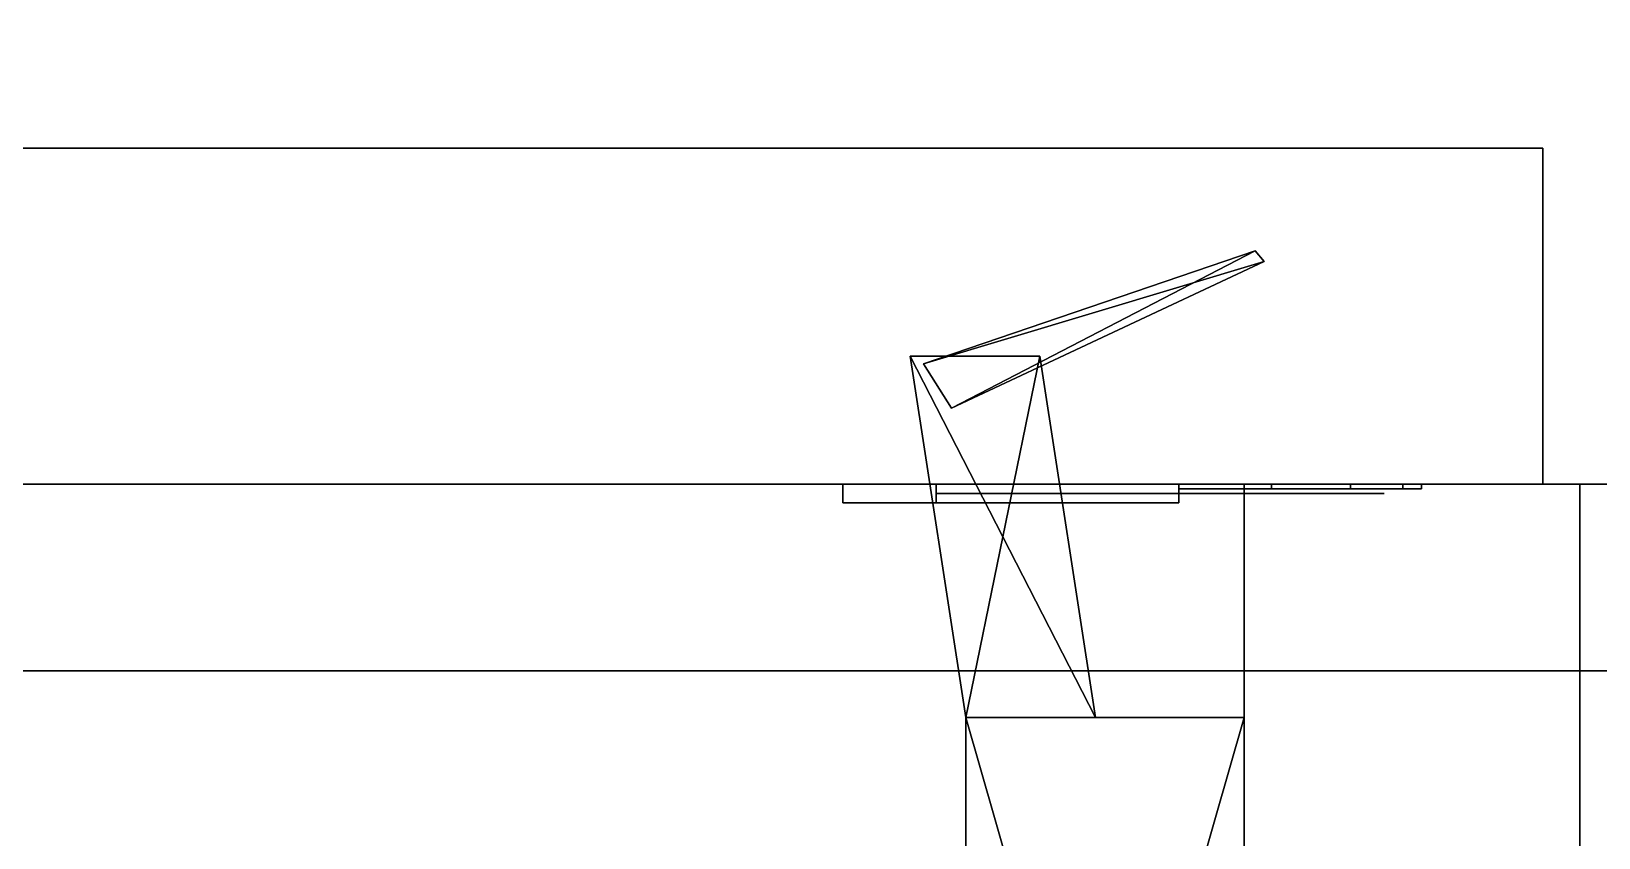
# Model space of a CAD drawing. Extents: x 0 to 6014, y -2453 to 0.
# Drawn here: x 834 to 918, y -1508.9 to -1465.7 of the extents above; entities that cross this region are included whole.
import ezdxf

# ---------------------------------------------------------------- set-up
doc = ezdxf.new("R2010")
doc.units = 0
for name, color, linetype in [('LAYER0', 7, 'CONTINUOUS'), ('LAYER1', 7, 'CONTINUOUS'), ('LAYER506', 254, 'CONTINUOUS'), ('LAYER509', 7, 'CONTINUOUS'), ('LAYER572', 7, 'CONTINUOUS'), ('LAYER606', 7, 'CONTINUOUS'), ('LAYER607', 7, 'CONTINUOUS'), ('LAYER622', 28, 'CONTINUOUS'), ('LAYER623', 253, 'CONTINUOUS'), ('LAYER624', 28, 'CONTINUOUS'), ('LAYER625', 253, 'CONTINUOUS'), ('LAYER626', 28, 'CONTINUOUS'), ('LAYER627', 253, 'CONTINUOUS'), ('LAYER628', 28, 'CONTINUOUS'), ('LAYER629', 253, 'CONTINUOUS'), ('LAYER630', 28, 'CONTINUOUS'), ('LAYER631', 253, 'CONTINUOUS'), ('LAYER632', 254, 'CONTINUOUS')]:
    doc.layers.add(name, color=color, linetype=linetype)

msp = doc.modelspace()

# ---------------------------------------------------------------- linework, layer by layer
at = {"layer": 'LAYER0'}
for points, invisible_edges in [([(1065, -10), (0, -1840), (0, -10), (1065, -10)], 1), ([(0, -1840), (1065, -10), (1065, -265), (0, -1840)], 5), ([(2107, -1840, 5), (0, -10, 5), (0, -1840, 5), (2107, -1840, 5)], 1), ([(0, -10, 5), (2107, -1840, 5), (1065, -265, 5), (0, -10, 5)], 7), ([(0, -1840), (1065, -265), (2107, -1840), (0, -1840)], 3)]:
    msp.add_3dface(points, dxfattribs=dict(at, invisible_edges=invisible_edges))
at = {"layer": 'LAYER506', "invisible_edges": 1}
for points in [[(97, -1500, 2293), (2247, -1518, 2293), (97, -1518, 2293), (97, -1500, 2293)], [(2247, -1518, 2293), (97, -1500, 2293), (2247, -1500, 2293), (2247, -1518, 2293)], [(2247, -1500, 2363), (97, -1518, 2363), (2247, -1518, 2363), (2247, -1500, 2363)], [(97, -1518, 2363), (2247, -1500, 2363), (97, -1500, 2363), (97, -1518, 2363)], [(97, -1500, 2293), (2247, -1500, 2363), (2247, -1500, 2293), (97, -1500, 2293)], [(2247, -1500, 2363), (97, -1500, 2293), (97, -1500, 2363), (2247, -1500, 2363)]]:
    msp.add_3dface(points, dxfattribs=at)
at = {"layer": 'LAYER509', "invisible_edges": 1}
for points in [[(935, -1690, 155), (917, -1490, 155), (935, -1490, 155), (935, -1690, 155)], [(917, -1490, 155), (935, -1690, 155), (917, -1690, 155), (917, -1490, 155)], [(917, -1490, 155), (935, -1490, 2293), (935, -1490, 155), (917, -1490, 155)], [(935, -1490, 2293), (917, -1490, 155), (917, -1490, 2293), (935, -1490, 2293)], [(917, -1690, 2293), (935, -1490, 2293), (917, -1490, 2293), (917, -1690, 2293)], [(935, -1490, 2293), (917, -1690, 2293), (935, -1690, 2293), (935, -1490, 2293)], [(917, -1490, 155), (917, -1690, 2293), (917, -1490, 2293), (917, -1490, 155)], [(917, -1690, 2293), (917, -1490, 155), (917, -1690, 155), (917, -1690, 2293)]]:
    msp.add_3dface(points, dxfattribs=at)
at = {"layer": 'LAYER572', "invisible_edges": 1}
for points in [[(899, -1690, 2293), (899, -1490, 155), (899, -1690, 155), (899, -1690, 2293)], [(899, -1490, 155), (899, -1690, 2293), (899, -1490, 2293), (899, -1490, 155)], [(917, -1690, 155), (899, -1490, 155), (917, -1490, 155), (917, -1690, 155)], [(899, -1490, 155), (917, -1690, 155), (899, -1690, 155), (899, -1490, 155)], [(917, -1490, 2293), (899, -1490, 155), (899, -1490, 2293), (917, -1490, 2293)], [(899, -1490, 155), (917, -1490, 2293), (917, -1490, 155), (899, -1490, 155)], [(899, -1690, 2293), (917, -1490, 2293), (899, -1490, 2293), (899, -1690, 2293)], [(917, -1490, 2293), (899, -1690, 2293), (917, -1690, 2293), (917, -1490, 2293)], [(917, -1490, 2293), (917, -1690, 155), (917, -1490, 155), (917, -1490, 2293)], [(917, -1690, 155), (917, -1490, 2293), (917, -1690, 2293), (917, -1690, 155)]]:
    msp.add_3dface(points, dxfattribs=at)
at = {"layer": 'LAYER606', "invisible_edges": 1}
for points in [[(265, -1690, 156), (899, -1490, 156), (899, -1690, 156), (265, -1690, 156)], [(899, -1490, 156), (265, -1690, 156), (265, -1490, 156), (899, -1490, 156)], [(265, -1490, 174), (899, -1490, 156), (265, -1490, 156), (265, -1490, 174)], [(899, -1490, 156), (265, -1490, 174), (899, -1490, 174), (899, -1490, 156)], [(265, -1490, 174), (899, -1690, 174), (899, -1490, 174), (265, -1490, 174)], [(899, -1690, 174), (265, -1490, 174), (265, -1690, 174), (899, -1690, 174)], [(899, -1690, 174), (899, -1490, 156), (899, -1490, 174), (899, -1690, 174)], [(899, -1490, 156), (899, -1690, 174), (899, -1690, 156), (899, -1490, 156)]]:
    msp.add_3dface(points, dxfattribs=at)
at = {"layer": 'LAYER607', "invisible_edges": 1}
for points in [[(899, -1690, 2292), (265, -1490, 2292), (265, -1690, 2292), (899, -1690, 2292)], [(265, -1490, 2292), (899, -1690, 2292), (899, -1490, 2292), (265, -1490, 2292)], [(899, -1490, 2274), (265, -1490, 2292), (899, -1490, 2292), (899, -1490, 2274)], [(265, -1490, 2292), (899, -1490, 2274), (265, -1490, 2274), (265, -1490, 2292)], [(899, -1490, 2274), (265, -1690, 2274), (265, -1490, 2274), (899, -1490, 2274)], [(265, -1690, 2274), (899, -1490, 2274), (899, -1690, 2274), (265, -1690, 2274)], [(899, -1690, 2292), (899, -1490, 2274), (899, -1490, 2292), (899, -1690, 2292)], [(899, -1490, 2274), (899, -1690, 2292), (899, -1690, 2274), (899, -1490, 2274)]]:
    msp.add_3dface(points, dxfattribs=at)
at = {"layer": 'LAYER622'}
for points in [[(877.5, -1491, 279), (877.5, -1490, 279), (877.5, -1491, 279)], [(895.5, -1491, 237), (895.5, -1490, 237), (877.5, -1490, 237), (877.5, -1491, 237)], [(877.5, -1490, 237), (877.5, -1490, 279), (877.5, -1491, 279), (877.5, -1491, 237)], [(895.5, -1491, 279), (895.5, -1490, 279), (877.5, -1490, 279), (877.5, -1491, 279)], [(877.5, -1490, 237), (895.5, -1490, 237), (895.5, -1490, 279), (877.5, -1490, 279)], [(882.5, -1490, 249), (882.5, -1490, 267), (882.5, -1490, 249)], [(882.5, -1491, 249), (882.5, -1490, 249), (882.5, -1490, 267), (882.5, -1491, 267)], [(882.5, -1491, 249), (882.5, -1490, 249), (895.5, -1490, 249), (895.5, -1491, 249)], [(882.5, -1491, 267), (882.5, -1490, 267), (895.5, -1490, 267), (895.5, -1491, 267)], [(895.5, -1490, 249), (895.5, -1490, 237), (895.5, -1490, 249)], [(895.5, -1490, 267), (895.5, -1490, 279), (895.5, -1490, 267)], [(895.5, -1491, 249), (895.5, -1490, 249), (895.5, -1490, 237), (895.5, -1491, 237)], [(895.5, -1491, 267), (895.5, -1490, 267), (895.5, -1490, 279), (895.5, -1491, 279)], [(877.5, -1491, 237), (895.5, -1491, 237), (895.5, -1491, 237), (877.5, -1491, 237)], [(877.5, -1491, 279), (895.5, -1491, 279), (895.5, -1491, 279), (877.5, -1491, 279)]]:
    msp.add_3dface(points, dxfattribs=at)
for points, invisible_edges in [([(877.5, -1491, 279), (877.5, -1491, 237), (882.5, -1491, 249), (882.5, -1491, 267)], 10), ([(877.5, -1491, 237), (882.5, -1491, 249), (895.5, -1491, 249), (895.5, -1491, 237)], 1), ([(877.5, -1491, 279), (882.5, -1491, 267), (895.5, -1491, 267), (895.5, -1491, 279)], 1), ([(895.5, -1490.5, 267), (895.5, -1490.5, 249), (882.5, -1490.5, 249), (882.5, -1490.5, 267)], 1), ([(895.5, -1490.25, 245), (900.4749, -1490.25, 245.9896), (899.5, -1490.25, 252.5), (895.5, -1490.25, 249)], 2), ([(900.4749, -1490.25, 270.0104), (895.5, -1490.25, 271), (895.5, -1490.25, 267), (899.5, -1490.25, 263.5)], 8), ([(899.7095, -1490.5, 263.3167), (899.5, -1490.5, 252.5), (895.5, -1490.5, 249), (895.5, -1490.5, 267)], 5), ([(900.4749, -1490.25, 245.9896), (904.6924, -1490.25, 248.8076), (903, -1490.25, 252.5), (899.5, -1490.25, 252.5)], 10), ([(904.6924, -1490.25, 267.1924), (900.4749, -1490.25, 270.0104), (899.5, -1490.25, 263.5), (903, -1490.25, 263.5)], 10), ([(906.5, -1490.5, 263.5), (906.5, -1490.5, 252.5), (899.5, -1490.5, 252.5), (899.7095, -1490.5, 263.3167)], 4), ([(904.6924, -1490.25, 248.8076), (907.5105, -1490.25, 253.0251), (906.5, -1490.25, 252.5), (903, -1490.25, 252.5)], 10), ([(907.5105, -1490.25, 262.9749), (904.6924, -1490.25, 267.1924), (903, -1490.25, 263.5), (906.5, -1490.25, 263.5)], 10), ([(907.5105, -1490.25, 253.0251), (908.5, -1490.25, 258), (906.5, -1490.25, 258), (906.5, -1490.25, 252.5)], 10), ([(908.5, -1490.25, 258), (907.5105, -1490.25, 262.9749), (906.5, -1490.25, 263.5), (906.5, -1490.25, 258)], 10)]:
    msp.add_3dface(points, dxfattribs=dict(at, invisible_edges=invisible_edges))
at = {"layer": 'LAYER623'}
for points in [[(881.8179, -1483.544, 252.3477), (899.5906, -1477.5, 252.3477), (883.3081, -1485.925, 252.3477), (881.8179, -1483.544, 252.3477)], [(899.5906, -1477.5, 263.652), (881.8179, -1483.544, 263.652), (900.0818, -1478.077, 263.652), (899.5906, -1477.5, 263.652)], [(881.8179, -1483.544, 252.3477), (899.5906, -1477.5, 263.652), (899.5906, -1477.5, 252.3477), (881.8179, -1483.544, 252.3477)], [(881.8179, -1483.544, 263.652), (899.5906, -1477.5, 263.652), (881.8179, -1483.544, 252.3477), (881.8179, -1483.544, 263.652)], [(883.3081, -1485.925, 252.3477), (899.5906, -1477.5, 252.3477), (900.0818, -1478.077, 252.3477), (883.3081, -1485.925, 252.3477)], [(900.0818, -1478.077, 263.652), (881.8179, -1483.544, 263.652), (883.3081, -1485.925, 263.652), (900.0818, -1478.077, 263.652)], [(891.042, -1502.5, 251.2174), (881.0942, -1483.135, 251.2174), (888.0576, -1483.135, 251.2174), (891.042, -1502.5, 251.2174)], [(884.0786, -1502.5, 251.2174), (881.0942, -1483.135, 251.2174), (891.042, -1502.5, 251.2174), (884.0786, -1502.5, 251.2174)], [(881.0942, -1483.135, 264.7826), (884.0786, -1502.5, 264.7826), (888.0576, -1483.135, 264.7826), (881.0942, -1483.135, 264.7826)], [(884.0786, -1502.5, 251.2174), (881.0942, -1483.135, 264.7826), (881.0942, -1483.135, 251.2174), (884.0786, -1502.5, 251.2174)], [(884.0786, -1502.5, 264.7826), (881.0942, -1483.135, 264.7826), (884.0786, -1502.5, 251.2174), (884.0786, -1502.5, 264.7826)], [(888.0576, -1483.135, 264.7826), (884.0786, -1502.5, 264.7826), (891.042, -1502.5, 264.7826), (888.0576, -1483.135, 264.7826)], [(899, -1554.5, 251.2174), (884.0786, -1502.5, 251.2174), (899, -1502.5, 251.2174), (899, -1554.5, 251.2174)], [(884.0786, -1554.5, 251.2174), (884.0786, -1502.5, 251.2174), (899, -1554.5, 251.2174), (884.0786, -1554.5, 251.2174)], [(899, -1502.5, 264.7826), (884.0786, -1554.5, 264.7826), (899, -1554.5, 264.7826), (899, -1502.5, 264.7826)], [(884.0786, -1502.5, 264.7826), (884.0786, -1554.5, 264.7826), (899, -1502.5, 264.7826), (884.0786, -1502.5, 264.7826)], [(884.0786, -1554.5, 251.2174), (884.0786, -1502.5, 264.7826), (884.0786, -1502.5, 251.2174), (884.0786, -1554.5, 251.2174)], [(884.0786, -1554.5, 264.7826), (884.0786, -1502.5, 264.7826), (884.0786, -1554.5, 251.2174), (884.0786, -1554.5, 264.7826)]]:
    msp.add_3dface(points, dxfattribs=at)
at = {"layer": 'LAYER624'}
for points in [[(877.5, -1491, 762), (877.5, -1490, 762), (877.5, -1491, 762)], [(895.5, -1491, 720), (895.5, -1490, 720), (877.5, -1490, 720), (877.5, -1491, 720)], [(877.5, -1490, 720), (877.5, -1490, 762), (877.5, -1491, 762), (877.5, -1491, 720)], [(895.5, -1491, 762), (895.5, -1490, 762), (877.5, -1490, 762), (877.5, -1491, 762)], [(877.5, -1490, 720), (895.5, -1490, 720), (895.5, -1490, 762), (877.5, -1490, 762)], [(882.5, -1490, 732), (882.5, -1490, 750), (882.5, -1490, 732)], [(882.5, -1491, 732), (882.5, -1490, 732), (882.5, -1490, 750), (882.5, -1491, 750)], [(882.5, -1491, 732), (882.5, -1490, 732), (895.5, -1490, 732), (895.5, -1491, 732)], [(882.5, -1491, 750), (882.5, -1490, 750), (895.5, -1490, 750), (895.5, -1491, 750)], [(895.5, -1490, 732), (895.5, -1490, 720), (895.5, -1490, 732)], [(895.5, -1490, 750), (895.5, -1490, 762), (895.5, -1490, 750)], [(895.5, -1491, 732), (895.5, -1490, 732), (895.5, -1490, 720), (895.5, -1491, 720)], [(895.5, -1491, 750), (895.5, -1490, 750), (895.5, -1490, 762), (895.5, -1491, 762)], [(877.5, -1491, 720), (895.5, -1491, 720), (895.5, -1491, 720), (877.5, -1491, 720)], [(877.5, -1491, 762), (895.5, -1491, 762), (895.5, -1491, 762), (877.5, -1491, 762)]]:
    msp.add_3dface(points, dxfattribs=at)
for points, invisible_edges in [([(877.5, -1491, 762), (877.5, -1491, 720), (882.5, -1491, 732), (882.5, -1491, 750)], 10), ([(877.5, -1491, 720), (882.5, -1491, 732), (895.5, -1491, 732), (895.5, -1491, 720)], 1), ([(877.5, -1491, 762), (882.5, -1491, 750), (895.5, -1491, 750), (895.5, -1491, 762)], 1), ([(895.5, -1490.5, 750), (895.5, -1490.5, 732), (882.5, -1490.5, 732), (882.5, -1490.5, 750)], 1), ([(895.5, -1490.25, 728), (900.4749, -1490.25, 728.9896), (899.5, -1490.25, 735.5), (895.5, -1490.25, 732)], 2), ([(900.4749, -1490.25, 753.0104), (895.5, -1490.25, 754), (895.5, -1490.25, 750), (899.5, -1490.25, 746.5)], 8), ([(899.7095, -1490.5, 746.3167), (899.5, -1490.5, 735.5), (895.5, -1490.5, 732), (895.5, -1490.5, 750)], 5), ([(900.4749, -1490.25, 728.9896), (904.6924, -1490.25, 731.8076), (903, -1490.25, 735.5), (899.5, -1490.25, 735.5)], 10), ([(904.6924, -1490.25, 750.1924), (900.4749, -1490.25, 753.0104), (899.5, -1490.25, 746.5), (903, -1490.25, 746.5)], 10), ([(906.5, -1490.5, 746.5), (906.5, -1490.5, 735.5), (899.5, -1490.5, 735.5), (899.7095, -1490.5, 746.3167)], 4), ([(904.6924, -1490.25, 731.8076), (907.5105, -1490.25, 736.0251), (906.5, -1490.25, 735.5), (903, -1490.25, 735.5)], 10), ([(907.5105, -1490.25, 745.9749), (904.6924, -1490.25, 750.1924), (903, -1490.25, 746.5), (906.5, -1490.25, 746.5)], 10), ([(907.5105, -1490.25, 736.0251), (908.5, -1490.25, 741), (906.5, -1490.25, 741), (906.5, -1490.25, 735.5)], 10), ([(908.5, -1490.25, 741), (907.5105, -1490.25, 745.9749), (906.5, -1490.25, 746.5), (906.5, -1490.25, 741)], 10)]:
    msp.add_3dface(points, dxfattribs=dict(at, invisible_edges=invisible_edges))
at = {"layer": 'LAYER625'}
for points in [[(881.8179, -1483.544, 735.3477), (899.5906, -1477.5, 735.3477), (883.3081, -1485.925, 735.3477), (881.8179, -1483.544, 735.3477)], [(899.5906, -1477.5, 746.652), (881.8179, -1483.544, 746.652), (900.0818, -1478.077, 746.652), (899.5906, -1477.5, 746.652)], [(881.8179, -1483.544, 735.3477), (899.5906, -1477.5, 746.652), (899.5906, -1477.5, 735.3477), (881.8179, -1483.544, 735.3477)], [(881.8179, -1483.544, 746.652), (899.5906, -1477.5, 746.652), (881.8179, -1483.544, 735.3477), (881.8179, -1483.544, 746.652)], [(883.3081, -1485.925, 735.3477), (899.5906, -1477.5, 735.3477), (900.0818, -1478.077, 735.3477), (883.3081, -1485.925, 735.3477)], [(900.0818, -1478.077, 746.652), (881.8179, -1483.544, 746.652), (883.3081, -1485.925, 746.652), (900.0818, -1478.077, 746.652)], [(891.042, -1502.5, 734.2174), (881.0942, -1483.135, 734.2174), (888.0576, -1483.135, 734.2174), (891.042, -1502.5, 734.2174)], [(884.0786, -1502.5, 734.2174), (881.0942, -1483.135, 734.2174), (891.042, -1502.5, 734.2174), (884.0786, -1502.5, 734.2174)], [(881.0942, -1483.135, 747.7826), (884.0786, -1502.5, 747.7826), (888.0576, -1483.135, 747.7826), (881.0942, -1483.135, 747.7826)], [(884.0786, -1502.5, 734.2174), (881.0942, -1483.135, 747.7826), (881.0942, -1483.135, 734.2174), (884.0786, -1502.5, 734.2174)], [(884.0786, -1502.5, 747.7826), (881.0942, -1483.135, 747.7826), (884.0786, -1502.5, 734.2174), (884.0786, -1502.5, 747.7826)], [(888.0576, -1483.135, 747.7826), (884.0786, -1502.5, 747.7826), (891.042, -1502.5, 747.7826), (888.0576, -1483.135, 747.7826)], [(899, -1554.5, 734.2174), (884.0786, -1502.5, 734.2174), (899, -1502.5, 734.2174), (899, -1554.5, 734.2174)], [(884.0786, -1554.5, 734.2174), (884.0786, -1502.5, 734.2174), (899, -1554.5, 734.2174), (884.0786, -1554.5, 734.2174)], [(899, -1502.5, 747.7826), (884.0786, -1554.5, 747.7826), (899, -1554.5, 747.7826), (899, -1502.5, 747.7826)], [(884.0786, -1502.5, 747.7826), (884.0786, -1554.5, 747.7826), (899, -1502.5, 747.7826), (884.0786, -1502.5, 747.7826)], [(884.0786, -1554.5, 734.2174), (884.0786, -1502.5, 747.7826), (884.0786, -1502.5, 734.2174), (884.0786, -1554.5, 734.2174)], [(884.0786, -1554.5, 747.7826), (884.0786, -1502.5, 747.7826), (884.0786, -1554.5, 734.2174), (884.0786, -1554.5, 747.7826)]]:
    msp.add_3dface(points, dxfattribs=at)
at = {"layer": 'LAYER626'}
for points in [[(877.5, -1491, 1245), (877.5, -1490, 1245), (877.5, -1491, 1245)], [(895.5, -1491, 1203), (895.5, -1490, 1203), (877.5, -1490, 1203), (877.5, -1491, 1203)], [(877.5, -1490, 1203), (877.5, -1490, 1245), (877.5, -1491, 1245), (877.5, -1491, 1203)], [(895.5, -1491, 1245), (895.5, -1490, 1245), (877.5, -1490, 1245), (877.5, -1491, 1245)], [(877.5, -1490, 1203), (895.5, -1490, 1203), (895.5, -1490, 1245), (877.5, -1490, 1245)], [(882.5, -1490, 1215), (882.5, -1490, 1233), (882.5, -1490, 1215)], [(882.5, -1491, 1215), (882.5, -1490, 1215), (882.5, -1490, 1233), (882.5, -1491, 1233)], [(882.5, -1491, 1215), (882.5, -1490, 1215), (895.5, -1490, 1215), (895.5, -1491, 1215)], [(882.5, -1491, 1233), (882.5, -1490, 1233), (895.5, -1490, 1233), (895.5, -1491, 1233)], [(895.5, -1490, 1215), (895.5, -1490, 1203), (895.5, -1490, 1215)], [(895.5, -1490, 1233), (895.5, -1490, 1245), (895.5, -1490, 1233)], [(895.5, -1491, 1215), (895.5, -1490, 1215), (895.5, -1490, 1203), (895.5, -1491, 1203)], [(895.5, -1491, 1233), (895.5, -1490, 1233), (895.5, -1490, 1245), (895.5, -1491, 1245)], [(877.5, -1491, 1203), (895.5, -1491, 1203), (895.5, -1491, 1203), (877.5, -1491, 1203)], [(877.5, -1491, 1245), (895.5, -1491, 1245), (895.5, -1491, 1245), (877.5, -1491, 1245)]]:
    msp.add_3dface(points, dxfattribs=at)
for points, invisible_edges in [([(877.5, -1491, 1245), (877.5, -1491, 1203), (882.5, -1491, 1215), (882.5, -1491, 1233)], 10), ([(877.5, -1491, 1203), (882.5, -1491, 1215), (895.5, -1491, 1215), (895.5, -1491, 1203)], 1), ([(877.5, -1491, 1245), (882.5, -1491, 1233), (895.5, -1491, 1233), (895.5, -1491, 1245)], 1), ([(895.5, -1490.5, 1233), (895.5, -1490.5, 1215), (882.5, -1490.5, 1215), (882.5, -1490.5, 1233)], 1), ([(895.5, -1490.25, 1211), (900.4749, -1490.25, 1211.99), (899.5, -1490.25, 1218.5), (895.5, -1490.25, 1215)], 2), ([(900.4749, -1490.25, 1236.01), (895.5, -1490.25, 1237), (895.5, -1490.25, 1233), (899.5, -1490.25, 1229.5)], 8), ([(899.7095, -1490.5, 1229.317), (899.5, -1490.5, 1218.5), (895.5, -1490.5, 1215), (895.5, -1490.5, 1233)], 5), ([(900.4749, -1490.25, 1211.99), (904.6924, -1490.25, 1214.808), (903, -1490.25, 1218.5), (899.5, -1490.25, 1218.5)], 10), ([(904.6924, -1490.25, 1233.192), (900.4749, -1490.25, 1236.01), (899.5, -1490.25, 1229.5), (903, -1490.25, 1229.5)], 10), ([(906.5, -1490.5, 1229.5), (906.5, -1490.5, 1218.5), (899.5, -1490.5, 1218.5), (899.7095, -1490.5, 1229.317)], 4), ([(904.6924, -1490.25, 1214.808), (907.5105, -1490.25, 1219.025), (906.5, -1490.25, 1218.5), (903, -1490.25, 1218.5)], 10), ([(907.5105, -1490.25, 1228.975), (904.6924, -1490.25, 1233.192), (903, -1490.25, 1229.5), (906.5, -1490.25, 1229.5)], 10), ([(907.5105, -1490.25, 1219.025), (908.5, -1490.25, 1224), (906.5, -1490.25, 1224), (906.5, -1490.25, 1218.5)], 10), ([(908.5, -1490.25, 1224), (907.5105, -1490.25, 1228.975), (906.5, -1490.25, 1229.5), (906.5, -1490.25, 1224)], 10)]:
    msp.add_3dface(points, dxfattribs=dict(at, invisible_edges=invisible_edges))
at = {"layer": 'LAYER627'}
for points in [[(881.8179, -1483.544, 1218.348), (899.5906, -1477.5, 1218.348), (883.3081, -1485.925, 1218.348), (881.8179, -1483.544, 1218.348)], [(899.5906, -1477.5, 1229.652), (881.8179, -1483.544, 1229.652), (900.0818, -1478.077, 1229.652), (899.5906, -1477.5, 1229.652)], [(881.8179, -1483.544, 1218.348), (899.5906, -1477.5, 1229.652), (899.5906, -1477.5, 1218.348), (881.8179, -1483.544, 1218.348)], [(881.8179, -1483.544, 1229.652), (899.5906, -1477.5, 1229.652), (881.8179, -1483.544, 1218.348), (881.8179, -1483.544, 1229.652)], [(883.3081, -1485.925, 1218.348), (899.5906, -1477.5, 1218.348), (900.0818, -1478.077, 1218.348), (883.3081, -1485.925, 1218.348)], [(900.0818, -1478.077, 1229.652), (881.8179, -1483.544, 1229.652), (883.3081, -1485.925, 1229.652), (900.0818, -1478.077, 1229.652)], [(891.042, -1502.5, 1217.217), (881.0942, -1483.135, 1217.217), (888.0576, -1483.135, 1217.217), (891.042, -1502.5, 1217.217)], [(884.0786, -1502.5, 1217.217), (881.0942, -1483.135, 1217.217), (891.042, -1502.5, 1217.217), (884.0786, -1502.5, 1217.217)], [(881.0942, -1483.135, 1230.783), (884.0786, -1502.5, 1230.783), (888.0576, -1483.135, 1230.783), (881.0942, -1483.135, 1230.783)], [(884.0786, -1502.5, 1217.217), (881.0942, -1483.135, 1230.783), (881.0942, -1483.135, 1217.217), (884.0786, -1502.5, 1217.217)], [(884.0786, -1502.5, 1230.783), (881.0942, -1483.135, 1230.783), (884.0786, -1502.5, 1217.217), (884.0786, -1502.5, 1230.783)], [(888.0576, -1483.135, 1230.783), (884.0786, -1502.5, 1230.783), (891.042, -1502.5, 1230.783), (888.0576, -1483.135, 1230.783)], [(899, -1554.5, 1217.217), (884.0786, -1502.5, 1217.217), (899, -1502.5, 1217.217), (899, -1554.5, 1217.217)], [(884.0786, -1554.5, 1217.217), (884.0786, -1502.5, 1217.217), (899, -1554.5, 1217.217), (884.0786, -1554.5, 1217.217)], [(899, -1502.5, 1230.783), (884.0786, -1554.5, 1230.783), (899, -1554.5, 1230.783), (899, -1502.5, 1230.783)], [(884.0786, -1502.5, 1230.783), (884.0786, -1554.5, 1230.783), (899, -1502.5, 1230.783), (884.0786, -1502.5, 1230.783)], [(884.0786, -1554.5, 1217.217), (884.0786, -1502.5, 1230.783), (884.0786, -1502.5, 1217.217), (884.0786, -1554.5, 1217.217)], [(884.0786, -1554.5, 1230.783), (884.0786, -1502.5, 1230.783), (884.0786, -1554.5, 1217.217), (884.0786, -1554.5, 1230.783)]]:
    msp.add_3dface(points, dxfattribs=at)
at = {"layer": 'LAYER628'}
for points in [[(877.5, -1491, 1728), (877.5, -1490, 1728), (877.5, -1491, 1728)], [(895.5, -1491, 1686), (895.5, -1490, 1686), (877.5, -1490, 1686), (877.5, -1491, 1686)], [(877.5, -1490, 1686), (877.5, -1490, 1728), (877.5, -1491, 1728), (877.5, -1491, 1686)], [(895.5, -1491, 1728), (895.5, -1490, 1728), (877.5, -1490, 1728), (877.5, -1491, 1728)], [(877.5, -1490, 1686), (895.5, -1490, 1686), (895.5, -1490, 1728), (877.5, -1490, 1728)], [(882.5, -1490, 1698), (882.5, -1490, 1716), (882.5, -1490, 1698)], [(882.5, -1491, 1698), (882.5, -1490, 1698), (882.5, -1490, 1716), (882.5, -1491, 1716)], [(882.5, -1491, 1698), (882.5, -1490, 1698), (895.5, -1490, 1698), (895.5, -1491, 1698)], [(882.5, -1491, 1716), (882.5, -1490, 1716), (895.5, -1490, 1716), (895.5, -1491, 1716)], [(895.5, -1490, 1698), (895.5, -1490, 1686), (895.5, -1490, 1698)], [(895.5, -1490, 1716), (895.5, -1490, 1728), (895.5, -1490, 1716)], [(895.5, -1491, 1698), (895.5, -1490, 1698), (895.5, -1490, 1686), (895.5, -1491, 1686)], [(895.5, -1491, 1716), (895.5, -1490, 1716), (895.5, -1490, 1728), (895.5, -1491, 1728)], [(877.5, -1491, 1686), (895.5, -1491, 1686), (895.5, -1491, 1686), (877.5, -1491, 1686)], [(877.5, -1491, 1728), (895.5, -1491, 1728), (895.5, -1491, 1728), (877.5, -1491, 1728)]]:
    msp.add_3dface(points, dxfattribs=at)
for points, invisible_edges in [([(877.5, -1491, 1728), (877.5, -1491, 1686), (882.5, -1491, 1698), (882.5, -1491, 1716)], 10), ([(877.5, -1491, 1686), (882.5, -1491, 1698), (895.5, -1491, 1698), (895.5, -1491, 1686)], 1), ([(877.5, -1491, 1728), (882.5, -1491, 1716), (895.5, -1491, 1716), (895.5, -1491, 1728)], 1), ([(895.5, -1490.5, 1716), (895.5, -1490.5, 1698), (882.5, -1490.5, 1698), (882.5, -1490.5, 1716)], 1), ([(895.5, -1490.25, 1694), (900.4749, -1490.25, 1694.99), (899.5, -1490.25, 1701.5), (895.5, -1490.25, 1698)], 2), ([(900.4749, -1490.25, 1719.01), (895.5, -1490.25, 1720), (895.5, -1490.25, 1716), (899.5, -1490.25, 1712.5)], 8), ([(899.7095, -1490.5, 1712.317), (899.5, -1490.5, 1701.5), (895.5, -1490.5, 1698), (895.5, -1490.5, 1716)], 5), ([(900.4749, -1490.25, 1694.99), (904.6924, -1490.25, 1697.808), (903, -1490.25, 1701.5), (899.5, -1490.25, 1701.5)], 10), ([(904.6924, -1490.25, 1716.192), (900.4749, -1490.25, 1719.01), (899.5, -1490.25, 1712.5), (903, -1490.25, 1712.5)], 10), ([(906.5, -1490.5, 1712.5), (906.5, -1490.5, 1701.5), (899.5, -1490.5, 1701.5), (899.7095, -1490.5, 1712.317)], 4), ([(904.6924, -1490.25, 1697.808), (907.5105, -1490.25, 1702.025), (906.5, -1490.25, 1701.5), (903, -1490.25, 1701.5)], 10), ([(907.5105, -1490.25, 1711.975), (904.6924, -1490.25, 1716.192), (903, -1490.25, 1712.5), (906.5, -1490.25, 1712.5)], 10), ([(907.5105, -1490.25, 1702.025), (908.5, -1490.25, 1707), (906.5, -1490.25, 1707), (906.5, -1490.25, 1701.5)], 10), ([(908.5, -1490.25, 1707), (907.5105, -1490.25, 1711.975), (906.5, -1490.25, 1712.5), (906.5, -1490.25, 1707)], 10)]:
    msp.add_3dface(points, dxfattribs=dict(at, invisible_edges=invisible_edges))
at = {"layer": 'LAYER629'}
for points in [[(881.8179, -1483.544, 1701.348), (899.5906, -1477.5, 1701.348), (883.3081, -1485.925, 1701.348), (881.8179, -1483.544, 1701.348)], [(899.5906, -1477.5, 1712.652), (881.8179, -1483.544, 1712.652), (900.0818, -1478.077, 1712.652), (899.5906, -1477.5, 1712.652)], [(881.8179, -1483.544, 1701.348), (899.5906, -1477.5, 1712.652), (899.5906, -1477.5, 1701.348), (881.8179, -1483.544, 1701.348)], [(881.8179, -1483.544, 1712.652), (899.5906, -1477.5, 1712.652), (881.8179, -1483.544, 1701.348), (881.8179, -1483.544, 1712.652)], [(883.3081, -1485.925, 1701.348), (899.5906, -1477.5, 1701.348), (900.0818, -1478.077, 1701.348), (883.3081, -1485.925, 1701.348)], [(900.0818, -1478.077, 1712.652), (881.8179, -1483.544, 1712.652), (883.3081, -1485.925, 1712.652), (900.0818, -1478.077, 1712.652)], [(891.042, -1502.5, 1700.217), (881.0942, -1483.135, 1700.217), (888.0576, -1483.135, 1700.217), (891.042, -1502.5, 1700.217)], [(884.0786, -1502.5, 1700.217), (881.0942, -1483.135, 1700.217), (891.042, -1502.5, 1700.217), (884.0786, -1502.5, 1700.217)], [(881.0942, -1483.135, 1713.783), (884.0786, -1502.5, 1713.783), (888.0576, -1483.135, 1713.783), (881.0942, -1483.135, 1713.783)], [(884.0786, -1502.5, 1700.217), (881.0942, -1483.135, 1713.783), (881.0942, -1483.135, 1700.217), (884.0786, -1502.5, 1700.217)], [(884.0786, -1502.5, 1713.783), (881.0942, -1483.135, 1713.783), (884.0786, -1502.5, 1700.217), (884.0786, -1502.5, 1713.783)], [(888.0576, -1483.135, 1713.783), (884.0786, -1502.5, 1713.783), (891.042, -1502.5, 1713.783), (888.0576, -1483.135, 1713.783)], [(899, -1554.5, 1700.217), (884.0786, -1502.5, 1700.217), (899, -1502.5, 1700.217), (899, -1554.5, 1700.217)], [(884.0786, -1554.5, 1700.217), (884.0786, -1502.5, 1700.217), (899, -1554.5, 1700.217), (884.0786, -1554.5, 1700.217)], [(899, -1502.5, 1713.783), (884.0786, -1554.5, 1713.783), (899, -1554.5, 1713.783), (899, -1502.5, 1713.783)], [(884.0786, -1502.5, 1713.783), (884.0786, -1554.5, 1713.783), (899, -1502.5, 1713.783), (884.0786, -1502.5, 1713.783)], [(884.0786, -1554.5, 1700.217), (884.0786, -1502.5, 1713.783), (884.0786, -1502.5, 1700.217), (884.0786, -1554.5, 1700.217)], [(884.0786, -1554.5, 1713.783), (884.0786, -1502.5, 1713.783), (884.0786, -1554.5, 1700.217), (884.0786, -1554.5, 1713.783)]]:
    msp.add_3dface(points, dxfattribs=at)
at = {"layer": 'LAYER630'}
for points in [[(877.5, -1491, 2211), (877.5, -1490, 2211), (877.5, -1491, 2211)], [(895.5, -1491, 2169), (895.5, -1490, 2169), (877.5, -1490, 2169), (877.5, -1491, 2169)], [(877.5, -1490, 2169), (877.5, -1490, 2211), (877.5, -1491, 2211), (877.5, -1491, 2169)], [(895.5, -1491, 2211), (895.5, -1490, 2211), (877.5, -1490, 2211), (877.5, -1491, 2211)], [(877.5, -1490, 2169), (895.5, -1490, 2169), (895.5, -1490, 2211), (877.5, -1490, 2211)], [(882.5, -1490, 2181), (882.5, -1490, 2199), (882.5, -1490, 2181)], [(882.5, -1491, 2181), (882.5, -1490, 2181), (882.5, -1490, 2199), (882.5, -1491, 2199)], [(882.5, -1491, 2181), (882.5, -1490, 2181), (895.5, -1490, 2181), (895.5, -1491, 2181)], [(882.5, -1491, 2199), (882.5, -1490, 2199), (895.5, -1490, 2199), (895.5, -1491, 2199)], [(895.5, -1490, 2181), (895.5, -1490, 2169), (895.5, -1490, 2181)], [(895.5, -1490, 2199), (895.5, -1490, 2211), (895.5, -1490, 2199)], [(895.5, -1491, 2181), (895.5, -1490, 2181), (895.5, -1490, 2169), (895.5, -1491, 2169)], [(895.5, -1491, 2199), (895.5, -1490, 2199), (895.5, -1490, 2211), (895.5, -1491, 2211)], [(877.5, -1491, 2169), (895.5, -1491, 2169), (895.5, -1491, 2169), (877.5, -1491, 2169)], [(877.5, -1491, 2211), (895.5, -1491, 2211), (895.5, -1491, 2211), (877.5, -1491, 2211)]]:
    msp.add_3dface(points, dxfattribs=at)
for points, invisible_edges in [([(877.5, -1491, 2211), (877.5, -1491, 2169), (882.5, -1491, 2181), (882.5, -1491, 2199)], 10), ([(877.5, -1491, 2169), (882.5, -1491, 2181), (895.5, -1491, 2181), (895.5, -1491, 2169)], 1), ([(877.5, -1491, 2211), (882.5, -1491, 2199), (895.5, -1491, 2199), (895.5, -1491, 2211)], 1), ([(895.5, -1490.5, 2199), (895.5, -1490.5, 2181), (882.5, -1490.5, 2181), (882.5, -1490.5, 2199)], 1), ([(895.5, -1490.25, 2177), (900.4749, -1490.25, 2177.99), (899.5, -1490.25, 2184.5), (895.5, -1490.25, 2181)], 2), ([(900.4749, -1490.25, 2202.01), (895.5, -1490.25, 2203), (895.5, -1490.25, 2199), (899.5, -1490.25, 2195.5)], 8), ([(899.7095, -1490.5, 2195.317), (899.5, -1490.5, 2184.5), (895.5, -1490.5, 2181), (895.5, -1490.5, 2199)], 5), ([(900.4749, -1490.25, 2177.99), (904.6924, -1490.25, 2180.808), (903, -1490.25, 2184.5), (899.5, -1490.25, 2184.5)], 10), ([(904.6924, -1490.25, 2199.192), (900.4749, -1490.25, 2202.01), (899.5, -1490.25, 2195.5), (903, -1490.25, 2195.5)], 10), ([(906.5, -1490.5, 2195.5), (906.5, -1490.5, 2184.5), (899.5, -1490.5, 2184.5), (899.7095, -1490.5, 2195.317)], 4), ([(904.6924, -1490.25, 2180.808), (907.5105, -1490.25, 2185.025), (906.5, -1490.25, 2184.5), (903, -1490.25, 2184.5)], 10), ([(907.5105, -1490.25, 2194.975), (904.6924, -1490.25, 2199.192), (903, -1490.25, 2195.5), (906.5, -1490.25, 2195.5)], 10), ([(907.5105, -1490.25, 2185.025), (908.5, -1490.25, 2190), (906.5, -1490.25, 2190), (906.5, -1490.25, 2184.5)], 10), ([(908.5, -1490.25, 2190), (907.5105, -1490.25, 2194.975), (906.5, -1490.25, 2195.5), (906.5, -1490.25, 2190)], 10)]:
    msp.add_3dface(points, dxfattribs=dict(at, invisible_edges=invisible_edges))
at = {"layer": 'LAYER631'}
for points in [[(881.8179, -1483.544, 2184.348), (899.5906, -1477.5, 2184.348), (883.3081, -1485.925, 2184.348), (881.8179, -1483.544, 2184.348)], [(899.5906, -1477.5, 2195.652), (881.8179, -1483.544, 2195.652), (900.0818, -1478.077, 2195.652), (899.5906, -1477.5, 2195.652)], [(881.8179, -1483.544, 2184.348), (899.5906, -1477.5, 2195.652), (899.5906, -1477.5, 2184.348), (881.8179, -1483.544, 2184.348)], [(881.8179, -1483.544, 2195.652), (899.5906, -1477.5, 2195.652), (881.8179, -1483.544, 2184.348), (881.8179, -1483.544, 2195.652)], [(883.3081, -1485.925, 2184.348), (899.5906, -1477.5, 2184.348), (900.0818, -1478.077, 2184.348), (883.3081, -1485.925, 2184.348)], [(900.0818, -1478.077, 2195.652), (881.8179, -1483.544, 2195.652), (883.3081, -1485.925, 2195.652), (900.0818, -1478.077, 2195.652)], [(891.042, -1502.5, 2183.217), (881.0942, -1483.135, 2183.217), (888.0576, -1483.135, 2183.217), (891.042, -1502.5, 2183.217)], [(884.0786, -1502.5, 2183.217), (881.0942, -1483.135, 2183.217), (891.042, -1502.5, 2183.217), (884.0786, -1502.5, 2183.217)], [(881.0942, -1483.135, 2196.783), (884.0786, -1502.5, 2196.783), (888.0576, -1483.135, 2196.783), (881.0942, -1483.135, 2196.783)], [(884.0786, -1502.5, 2183.217), (881.0942, -1483.135, 2196.783), (881.0942, -1483.135, 2183.217), (884.0786, -1502.5, 2183.217)], [(884.0786, -1502.5, 2196.783), (881.0942, -1483.135, 2196.783), (884.0786, -1502.5, 2183.217), (884.0786, -1502.5, 2196.783)], [(888.0576, -1483.135, 2196.783), (884.0786, -1502.5, 2196.783), (891.042, -1502.5, 2196.783), (888.0576, -1483.135, 2196.783)], [(899, -1554.5, 2183.217), (884.0786, -1502.5, 2183.217), (899, -1502.5, 2183.217), (899, -1554.5, 2183.217)], [(884.0786, -1554.5, 2183.217), (884.0786, -1502.5, 2183.217), (899, -1554.5, 2183.217), (884.0786, -1554.5, 2183.217)], [(899, -1502.5, 2196.783), (884.0786, -1554.5, 2196.783), (899, -1554.5, 2196.783), (899, -1502.5, 2196.783)], [(884.0786, -1502.5, 2196.783), (884.0786, -1554.5, 2196.783), (899, -1502.5, 2196.783), (884.0786, -1502.5, 2196.783)], [(884.0786, -1554.5, 2183.217), (884.0786, -1502.5, 2196.783), (884.0786, -1502.5, 2183.217), (884.0786, -1554.5, 2183.217)], [(884.0786, -1554.5, 2196.783), (884.0786, -1502.5, 2196.783), (884.0786, -1554.5, 2183.217), (884.0786, -1554.5, 2196.783)]]:
    msp.add_3dface(points, dxfattribs=at)
at = {"layer": 'LAYER632', "invisible_edges": 1}
for points in [[(583.5, -1490, 158), (915, -1472, 158), (915, -1490, 158), (583.5, -1490, 158)], [(915, -1472, 158), (583.5, -1490, 158), (583.5, -1472, 158), (915, -1472, 158)], [(583.5, -1472, 2290), (915, -1490, 2290), (915, -1472, 2290), (583.5, -1472, 2290)], [(915, -1490, 2290), (583.5, -1472, 2290), (583.5, -1490, 2290), (915, -1490, 2290)], [(915, -1472, 158), (583.5, -1472, 2290), (915, -1472, 2290), (915, -1472, 158)], [(583.5, -1472, 2290), (915, -1472, 158), (583.5, -1472, 158), (583.5, -1472, 2290)], [(915, -1472, 158), (915, -1490, 2290), (915, -1490, 158), (915, -1472, 158)], [(915, -1490, 2290), (915, -1472, 158), (915, -1472, 2290), (915, -1490, 2290)], [(583.5, -1490, 158), (915, -1490, 2290), (583.5, -1490, 2290), (583.5, -1490, 158)], [(915, -1490, 2290), (583.5, -1490, 158), (915, -1490, 158), (915, -1490, 2290)]]:
    msp.add_3dface(points, dxfattribs=at)

# ---------------------------------------------------------------- meshes
at = {"layer": 'LAYER1'}
mesh = msp.add_polymesh((11, 2), dxfattribs=at)
for k, corner in enumerate([(2257, -1690, 2334), (2257, -2453, 2334), (150, -1690, 2334), (2257, -1690, 2334), (150, -160, 2334), (150, -1690, 2334), (915, -160, 2334), (150, -160, 2334), (915, -415, 2334), (915, -160, 2334), (1660, -415, 2334), (915, -415, 2334), (1660, -150, 2334), (1660, -415, 2334), (4435, -150, 2334), (1660, -150, 2334), (4435, -790, 2334), (4435, -150, 2334), (6013.688, -790, 2334), (4435, -790, 2334), (6013.688, -640, 2334), (4585, -640, 2334)]):
    mesh.set_mesh_vertex(divmod(k, 2), corner)
at = {"layer": 'LAYER622'}
mesh = msp.add_polymesh((2, 9), dxfattribs=at)
for k, corner in enumerate([(895.5, -1490.25, 245), (900.4749, -1490.25, 245.9896), (904.6924, -1490.25, 248.8076), (907.5105, -1490.25, 253.0251), (908.5, -1490.25, 258), (907.5105, -1490.25, 262.9749), (904.6924, -1490.25, 267.1924), (900.4749, -1490.25, 270.0104), (895.5, -1490.25, 271), (895.5, -1490, 245), (900.4749, -1490, 245.9896), (904.6924, -1490, 248.8076), (907.5105, -1490, 253.0251), (908.5, -1490, 258), (907.5105, -1490, 262.9749), (904.6924, -1490, 267.1924), (900.4749, -1490, 270.0104), (895.5, -1490, 271)]):
    mesh.set_mesh_vertex(divmod(k, 9), corner)
at = {"layer": 'LAYER624'}
mesh = msp.add_polymesh((2, 9), dxfattribs=at)
for k, corner in enumerate([(895.5, -1490.25, 728), (900.4749, -1490.25, 728.9896), (904.6924, -1490.25, 731.8076), (907.5105, -1490.25, 736.0251), (908.5, -1490.25, 741), (907.5105, -1490.25, 745.9749), (904.6924, -1490.25, 750.1924), (900.4749, -1490.25, 753.0104), (895.5, -1490.25, 754), (895.5, -1490, 728), (900.4749, -1490, 728.9896), (904.6924, -1490, 731.8076), (907.5105, -1490, 736.0251), (908.5, -1490, 741), (907.5105, -1490, 745.9749), (904.6924, -1490, 750.1924), (900.4749, -1490, 753.0104), (895.5, -1490, 754)]):
    mesh.set_mesh_vertex(divmod(k, 9), corner)
at = {"layer": 'LAYER626'}
mesh = msp.add_polymesh((2, 9), dxfattribs=at)
for k, corner in enumerate([(895.5, -1490.25, 1211), (900.4749, -1490.25, 1211.99), (904.6924, -1490.25, 1214.808), (907.5105, -1490.25, 1219.025), (908.5, -1490.25, 1224), (907.5105, -1490.25, 1228.975), (904.6924, -1490.25, 1233.192), (900.4749, -1490.25, 1236.01), (895.5, -1490.25, 1237), (895.5, -1490, 1211), (900.4749, -1490, 1211.99), (904.6924, -1490, 1214.808), (907.5105, -1490, 1219.025), (908.5, -1490, 1224), (907.5105, -1490, 1228.975), (904.6924, -1490, 1233.192), (900.4749, -1490, 1236.01), (895.5, -1490, 1237)]):
    mesh.set_mesh_vertex(divmod(k, 9), corner)
at = {"layer": 'LAYER628'}
mesh = msp.add_polymesh((2, 9), dxfattribs=at)
for k, corner in enumerate([(895.5, -1490.25, 1694), (900.4749, -1490.25, 1694.99), (904.6924, -1490.25, 1697.808), (907.5105, -1490.25, 1702.025), (908.5, -1490.25, 1707), (907.5105, -1490.25, 1711.975), (904.6924, -1490.25, 1716.192), (900.4749, -1490.25, 1719.01), (895.5, -1490.25, 1720), (895.5, -1490, 1694), (900.4749, -1490, 1694.99), (904.6924, -1490, 1697.808), (907.5105, -1490, 1702.025), (908.5, -1490, 1707), (907.5105, -1490, 1711.975), (904.6924, -1490, 1716.192), (900.4749, -1490, 1719.01), (895.5, -1490, 1720)]):
    mesh.set_mesh_vertex(divmod(k, 9), corner)
at = {"layer": 'LAYER630'}
mesh = msp.add_polymesh((2, 9), dxfattribs=at)
for k, corner in enumerate([(895.5, -1490.25, 2177), (900.4749, -1490.25, 2177.99), (904.6924, -1490.25, 2180.808), (907.5105, -1490.25, 2185.025), (908.5, -1490.25, 2190), (907.5105, -1490.25, 2194.975), (904.6924, -1490.25, 2199.192), (900.4749, -1490.25, 2202.01), (895.5, -1490.25, 2203), (895.5, -1490, 2177), (900.4749, -1490, 2177.99), (904.6924, -1490, 2180.808), (907.5105, -1490, 2185.025), (908.5, -1490, 2190), (907.5105, -1490, 2194.975), (904.6924, -1490, 2199.192), (900.4749, -1490, 2202.01), (895.5, -1490, 2203)]):
    mesh.set_mesh_vertex(divmod(k, 9), corner)

doc.saveas('drawing.dxf')
